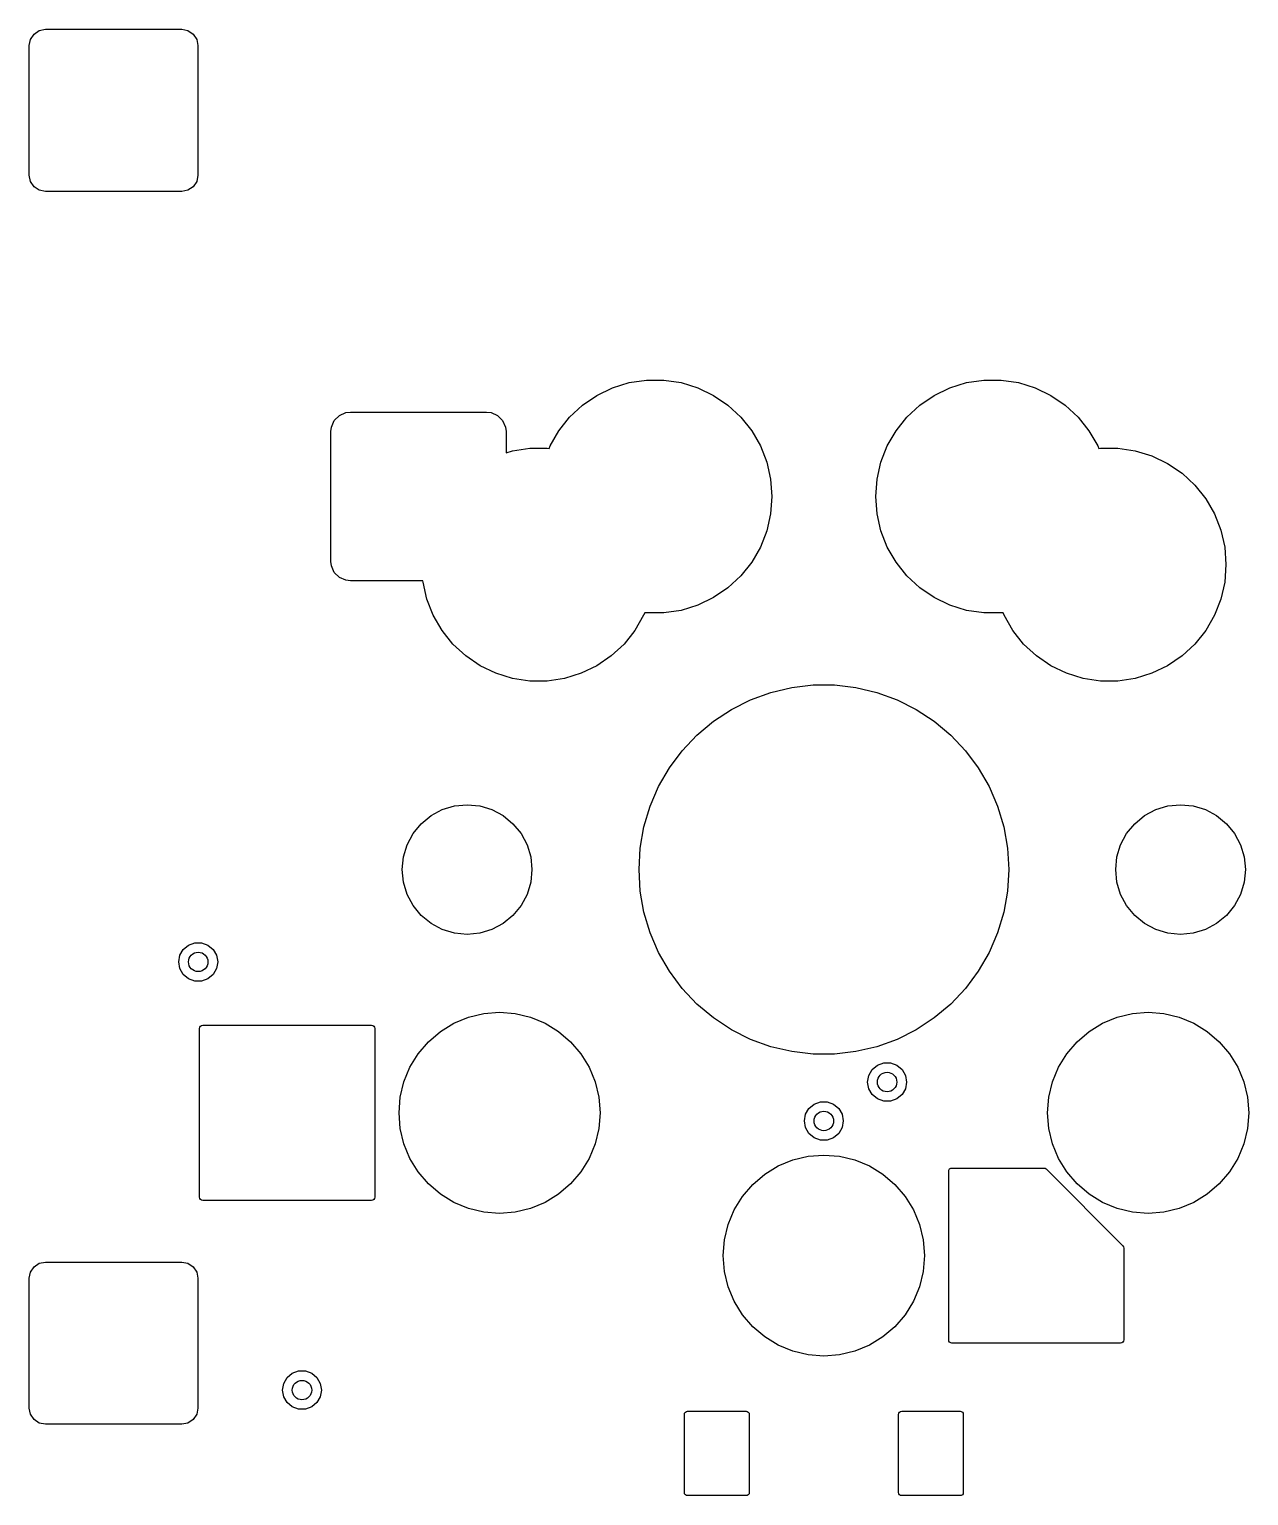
# Model space of a CAD drawing. Extents: x 2.57 to 8.57, y -5.78 to -1.88.
# Drawn here: x 5.623 to 6.363, y -2.834 to -1.945 of the extents above; entities that cross this region are included whole.
import ezdxf

# ---------------------------------------------------------------- set-up
doc = ezdxf.new("R2010")
doc.units = 0
doc.header["$MEASUREMENT"] = 0
doc.layers.add('BLACK', color=7, linetype='CONTINUOUS')

msp = doc.modelspace()

# ---------------------------------------------------------------- linework, layer by layer
at = {"layer": 'BLACK', "linetype": 'CONTINUOUS'}
for p, q in [((5.62398, -1.95068), (5.62611, -1.94748)), ((5.62611, -1.94748), (5.6293, -1.94535)), ((5.6293, -1.94535), (5.63307, -1.9446)), ((5.63307, -1.9446), (5.71575, -1.9446)), ((5.71575, -1.9446), (5.71951, -1.94535)), ((5.71951, -1.94535), (5.72271, -1.94748)), ((5.72271, -1.94748), (5.72484, -1.95068)), ((5.62323, -1.95444), (5.62398, -1.95068)), ((5.62323, -2.03318), (5.62323, -1.95444)), ((5.72484, -1.95068), (5.72559, -1.95444)), ((5.72559, -1.95444), (5.72559, -2.03318)), ((5.62398, -2.03695), (5.62323, -2.03318)), ((5.62611, -2.04014), (5.62398, -2.03695)), ((5.72484, -2.03695), (5.72271, -2.04014)), ((5.72559, -2.03318), (5.72484, -2.03695)), ((5.6293, -2.04228), (5.62611, -2.04014)), ((5.63307, -2.04303), (5.6293, -2.04228)), ((5.71575, -2.04303), (5.63307, -2.04303)), ((5.71951, -2.04228), (5.71575, -2.04303)), ((5.72271, -2.04014), (5.71951, -2.04228)), ((5.96772, -2.16669), (5.97726, -2.1621)), ((5.97726, -2.1621), (5.98738, -2.15898)), ((5.98738, -2.15898), (5.99785, -2.1574)), ((5.99785, -2.1574), (6.00845, -2.1574)), ((6.00845, -2.1574), (6.01892, -2.15898)), ((6.01892, -2.15898), (6.02904, -2.1621)), ((6.02904, -2.1621), (6.03858, -2.16669)), ((6.17244, -2.16669), (6.18198, -2.1621)), ((6.18198, -2.1621), (6.1921, -2.15898)), ((6.1921, -2.15898), (6.20258, -2.1574)), ((6.20258, -2.1574), (6.21317, -2.1574)), ((6.21317, -2.1574), (6.22364, -2.15898)), ((6.22364, -2.15898), (6.23376, -2.1621)), ((6.23376, -2.1621), (6.24331, -2.16669)), ((5.95897, -2.17266), (5.96772, -2.16669)), ((6.03858, -2.16669), (6.04733, -2.17266)), ((6.16369, -2.17266), (6.17244, -2.16669)), ((6.24331, -2.16669), (6.25206, -2.17266)), ((5.80837, -2.18202), (5.81144, -2.17895)), ((5.81144, -2.17895), (5.81541, -2.1772)), ((5.81541, -2.1772), (5.81811, -2.17688)), ((5.81811, -2.17688), (5.90079, -2.17688)), ((5.90079, -2.17688), (5.90349, -2.1772)), ((5.90349, -2.1772), (5.90746, -2.17895)), ((5.90746, -2.17895), (5.91053, -2.18202)), ((5.9446, -2.18814), (5.9512, -2.17986)), ((5.9512, -2.17986), (5.95897, -2.17266)), ((6.04733, -2.17266), (6.0551, -2.17986)), ((6.0551, -2.17986), (6.0617, -2.18814)), ((6.14932, -2.18814), (6.15593, -2.17986)), ((6.15593, -2.17986), (6.16369, -2.17266)), ((6.25206, -2.17266), (6.25982, -2.17986)), ((6.25982, -2.17986), (6.26643, -2.18814)), ((5.8063, -2.18869), (5.80661, -2.18599)), ((5.8063, -2.26743), (5.8063, -2.18869)), ((5.80661, -2.18599), (5.80837, -2.18202)), ((5.91053, -2.18202), (5.91228, -2.18599)), ((5.91228, -2.18599), (5.9126, -2.18869)), ((5.9126, -2.18869), (5.9126, -2.20152)), ((5.9393, -2.19732), (5.9446, -2.18814)), ((6.0617, -2.18814), (6.067, -2.19732)), ((6.14403, -2.19732), (6.14932, -2.18814)), ((6.26643, -2.18814), (6.27172, -2.19732)), ((5.93868, -2.1989), (5.9393, -2.19732)), ((6.067, -2.19732), (6.07087, -2.20718)), ((6.14016, -2.20718), (6.14403, -2.19732)), ((6.27172, -2.19732), (6.27234, -2.1989)), ((5.9126, -2.20152), (5.91651, -2.20031)), ((5.91651, -2.20031), (5.92699, -2.19874)), ((5.92699, -2.19874), (5.93758, -2.19874)), ((5.93758, -2.19874), (5.93868, -2.1989)), ((6.27234, -2.1989), (6.27344, -2.19874)), ((6.27344, -2.19874), (6.28404, -2.19874)), ((6.28404, -2.19874), (6.29451, -2.20031)), ((6.29451, -2.20031), (6.30463, -2.20344)), ((6.30463, -2.20344), (6.31417, -2.20803)), ((6.07087, -2.20718), (6.07322, -2.2175)), ((6.1378, -2.2175), (6.14016, -2.20718)), ((6.31417, -2.20803), (6.32292, -2.214)), ((6.32292, -2.214), (6.33069, -2.2212)), ((6.07322, -2.2175), (6.07402, -2.22806)), ((6.13701, -2.22806), (6.1378, -2.2175)), ((6.33069, -2.2212), (6.33729, -2.22948)), ((6.07402, -2.22806), (6.07322, -2.23863)), ((6.1378, -2.23863), (6.13701, -2.22806)), ((6.33729, -2.22948), (6.34259, -2.23866)), ((6.07322, -2.23863), (6.07087, -2.24895)), ((6.14016, -2.24895), (6.1378, -2.23863)), ((6.34259, -2.23866), (6.34646, -2.24852)), ((6.07087, -2.24895), (6.067, -2.25881)), ((6.14403, -2.25881), (6.14016, -2.24895)), ((6.34646, -2.24852), (6.34881, -2.25884)), ((6.067, -2.25881), (6.0617, -2.26799)), ((6.14932, -2.26799), (6.14403, -2.25881)), ((6.34881, -2.25884), (6.34961, -2.2694)), ((5.80661, -2.27014), (5.8063, -2.26743)), ((6.0617, -2.26799), (6.0551, -2.27627)), ((6.15593, -2.27627), (6.14932, -2.26799)), ((5.80837, -2.27411), (5.80661, -2.27014)), ((5.81144, -2.27718), (5.80837, -2.27411)), ((5.81541, -2.27893), (5.81144, -2.27718)), ((6.0551, -2.27627), (6.04733, -2.28347)), ((6.16369, -2.28347), (6.15593, -2.27627)), ((6.34961, -2.2694), (6.34881, -2.27997)), ((5.81811, -2.27925), (5.81541, -2.27893)), ((5.86215, -2.27925), (5.81811, -2.27925)), ((5.86221, -2.27997), (5.86215, -2.27925)), ((5.86457, -2.29029), (5.86221, -2.27997)), ((6.04733, -2.28347), (6.03858, -2.28944)), ((6.17244, -2.28944), (6.16369, -2.28347)), ((6.34881, -2.27997), (6.34646, -2.29029)), ((5.86844, -2.30015), (5.86457, -2.29029)), ((6.02904, -2.29403), (6.01892, -2.29715)), ((6.03858, -2.28944), (6.02904, -2.29403)), ((6.18198, -2.29403), (6.17244, -2.28944)), ((6.1921, -2.29715), (6.18198, -2.29403)), ((6.34646, -2.29029), (6.34259, -2.30015)), ((5.87373, -2.30932), (5.86844, -2.30015)), ((5.99613, -2.30015), (5.99084, -2.30932)), ((5.99675, -2.29857), (5.99613, -2.30015)), ((5.99785, -2.29873), (5.99675, -2.29857)), ((6.00845, -2.29873), (5.99785, -2.29873)), ((6.01892, -2.29715), (6.00845, -2.29873)), ((6.20258, -2.29873), (6.1921, -2.29715)), ((6.21317, -2.29873), (6.20258, -2.29873)), ((6.21427, -2.29857), (6.21317, -2.29873)), ((6.21489, -2.30015), (6.21427, -2.29857)), ((6.22019, -2.30932), (6.21489, -2.30015)), ((6.34259, -2.30015), (6.33729, -2.30932)), ((5.88033, -2.3176), (5.87373, -2.30932)), ((5.99084, -2.30932), (5.98423, -2.3176)), ((6.22679, -2.3176), (6.22019, -2.30932)), ((6.33729, -2.30932), (6.33069, -2.3176)), ((5.8881, -2.32481), (5.88033, -2.3176)), ((5.98423, -2.3176), (5.97647, -2.32481)), ((6.23456, -2.32481), (6.22679, -2.3176)), ((6.33069, -2.3176), (6.32292, -2.32481)), ((5.89685, -2.33078), (5.8881, -2.32481)), ((5.90639, -2.33537), (5.89685, -2.33078)), ((5.96772, -2.33078), (5.95817, -2.33537)), ((5.97647, -2.32481), (5.96772, -2.33078)), ((6.24331, -2.33078), (6.23456, -2.32481)), ((6.25285, -2.33537), (6.24331, -2.33078)), ((6.31417, -2.33078), (6.30463, -2.33537)), ((6.32292, -2.32481), (6.31417, -2.33078)), ((5.91651, -2.33849), (5.90639, -2.33537)), ((5.92699, -2.34007), (5.91651, -2.33849)), ((5.93758, -2.34007), (5.92699, -2.34007)), ((5.94805, -2.33849), (5.93758, -2.34007)), ((5.95817, -2.33537), (5.94805, -2.33849)), ((6.26297, -2.33849), (6.25285, -2.33537)), ((6.27344, -2.34007), (6.26297, -2.33849)), ((6.28404, -2.34007), (6.27344, -2.34007)), ((6.29451, -2.33849), (6.28404, -2.34007)), ((6.30463, -2.33537), (6.29451, -2.33849)), ((6.06107, -2.35141), (6.07333, -2.34695)), ((6.07333, -2.34695), (6.08603, -2.34394)), ((6.08603, -2.34394), (6.09899, -2.34243)), ((6.09899, -2.34243), (6.11204, -2.34243)), ((6.11204, -2.34243), (6.125, -2.34394)), ((6.125, -2.34394), (6.13769, -2.34695)), ((6.13769, -2.34695), (6.14995, -2.35141)), ((6.03851, -2.36444), (6.04941, -2.35727)), ((6.04941, -2.35727), (6.06107, -2.35141)), ((6.14995, -2.35141), (6.16161, -2.35727)), ((6.16161, -2.35727), (6.17252, -2.36444)), ((6.02851, -2.37283), (6.03851, -2.36444)), ((6.17252, -2.36444), (6.18251, -2.37283)), ((6.01956, -2.38232), (6.02851, -2.37283)), ((6.18251, -2.37283), (6.19147, -2.38232)), ((6.01177, -2.39279), (6.01956, -2.38232)), ((6.19147, -2.38232), (6.19926, -2.39279)), ((6.00524, -2.40409), (6.01177, -2.39279)), ((6.19926, -2.39279), (6.20578, -2.40409)), ((6.00007, -2.41607), (6.00524, -2.40409)), ((6.20578, -2.40409), (6.21095, -2.41607)), ((5.8671, -2.42171), (5.87391, -2.41807)), ((5.87391, -2.41807), (5.8813, -2.41583)), ((5.8813, -2.41583), (5.88898, -2.41507)), ((5.88898, -2.41507), (5.89666, -2.41583)), ((5.89666, -2.41583), (5.90404, -2.41807)), ((5.90404, -2.41807), (5.91085, -2.42171)), ((5.99633, -2.42857), (6.00007, -2.41607)), ((6.21095, -2.41607), (6.21469, -2.42857)), ((6.30017, -2.42171), (6.30698, -2.41807)), ((6.30698, -2.41807), (6.31437, -2.41583)), ((6.31437, -2.41583), (6.32205, -2.41507)), ((6.32205, -2.41507), (6.32973, -2.41583)), ((6.32973, -2.41583), (6.33711, -2.41807)), ((6.33711, -2.41807), (6.34392, -2.42171)), ((5.85624, -2.43257), (5.86114, -2.4266)), ((5.86114, -2.4266), (5.8671, -2.42171)), ((5.91085, -2.42171), (5.91682, -2.4266)), ((5.91682, -2.4266), (5.92171, -2.43257)), ((5.99407, -2.44142), (5.99633, -2.42857)), ((6.21469, -2.42857), (6.21696, -2.44142)), ((6.28931, -2.43257), (6.29421, -2.4266)), ((6.29421, -2.4266), (6.30017, -2.42171)), ((6.34392, -2.42171), (6.34989, -2.4266)), ((6.34989, -2.4266), (6.35478, -2.43257)), ((5.8526, -2.43938), (5.85624, -2.43257)), ((5.92171, -2.43257), (5.92535, -2.43938)), ((6.28567, -2.43938), (6.28931, -2.43257)), ((6.35478, -2.43257), (6.35842, -2.43938)), ((5.84961, -2.45444), (5.85036, -2.44676)), ((5.85036, -2.44676), (5.8526, -2.43938)), ((5.92535, -2.43938), (5.92759, -2.44676)), ((5.92759, -2.44676), (5.92835, -2.45444)), ((5.99331, -2.45444), (5.99407, -2.44142)), ((6.21696, -2.44142), (6.21772, -2.45444)), ((6.28268, -2.45444), (6.28343, -2.44676)), ((6.28343, -2.44676), (6.28567, -2.43938)), ((6.35842, -2.43938), (6.36066, -2.44676)), ((6.36066, -2.44676), (6.36142, -2.45444)), ((5.85036, -2.46212), (5.84961, -2.45444)), ((5.92835, -2.45444), (5.92759, -2.46212)), ((5.99407, -2.46747), (5.99331, -2.45444)), ((6.21772, -2.45444), (6.21696, -2.46747)), ((6.28343, -2.46212), (6.28268, -2.45444)), ((6.36142, -2.45444), (6.36066, -2.46212)), ((5.8526, -2.46951), (5.85036, -2.46212)), ((5.92759, -2.46212), (5.92535, -2.46951)), ((6.28567, -2.46951), (6.28343, -2.46212)), ((6.36066, -2.46212), (6.35842, -2.46951)), ((5.85624, -2.47632), (5.8526, -2.46951)), ((5.92535, -2.46951), (5.92171, -2.47632)), ((5.99633, -2.48032), (5.99407, -2.46747)), ((6.21696, -2.46747), (6.21469, -2.48032)), ((6.28931, -2.47632), (6.28567, -2.46951)), ((6.35842, -2.46951), (6.35478, -2.47632)), ((5.86114, -2.48228), (5.85624, -2.47632)), ((5.8671, -2.48718), (5.86114, -2.48228)), ((5.91682, -2.48228), (5.91085, -2.48718)), ((5.92171, -2.47632), (5.91682, -2.48228)), ((6.00007, -2.49282), (5.99633, -2.48032)), ((6.21469, -2.48032), (6.21095, -2.49282)), ((6.29421, -2.48228), (6.28931, -2.47632)), ((6.30017, -2.48718), (6.29421, -2.48228)), ((6.34989, -2.48228), (6.34392, -2.48718)), ((6.35478, -2.47632), (6.34989, -2.48228)), ((5.87391, -2.49082), (5.8671, -2.48718)), ((5.8813, -2.49306), (5.87391, -2.49082)), ((5.90404, -2.49082), (5.89666, -2.49306)), ((5.91085, -2.48718), (5.90404, -2.49082)), ((6.30698, -2.49082), (6.30017, -2.48718)), ((6.31437, -2.49306), (6.30698, -2.49082)), ((6.33711, -2.49082), (6.32973, -2.49306)), ((6.34392, -2.48718), (6.33711, -2.49082)), ((5.71984, -2.50024), (5.7237, -2.49884)), ((5.7237, -2.49884), (5.7278, -2.49884)), ((5.7278, -2.49884), (5.73165, -2.50024)), ((5.88898, -2.49381), (5.8813, -2.49306)), ((5.89666, -2.49306), (5.88898, -2.49381)), ((6.00524, -2.5048), (6.00007, -2.49282)), ((6.21095, -2.49282), (6.20578, -2.5048)), ((6.32205, -2.49381), (6.31437, -2.49306)), ((6.32973, -2.49306), (6.32205, -2.49381)), ((5.71394, -2.51047), (5.71465, -2.50643)), ((5.71465, -2.50643), (5.7167, -2.50288)), ((5.7167, -2.50288), (5.71984, -2.50024)), ((5.73165, -2.50024), (5.7348, -2.50288)), ((5.7348, -2.50288), (5.73685, -2.50643)), ((5.73685, -2.50643), (5.73756, -2.51047)), ((6.01177, -2.5161), (6.00524, -2.5048)), ((6.20578, -2.5048), (6.19926, -2.5161)), ((5.71465, -2.51451), (5.71394, -2.51047)), ((5.7167, -2.51806), (5.71465, -2.51451)), ((5.73685, -2.51451), (5.7348, -2.51806)), ((5.73756, -2.51047), (5.73685, -2.51451)), ((6.01956, -2.52657), (6.01177, -2.5161)), ((6.19926, -2.5161), (6.19147, -2.52657)), ((5.71984, -2.5207), (5.7167, -2.51806)), ((5.7237, -2.5221), (5.71984, -2.5207)), ((5.7278, -2.5221), (5.7237, -2.5221)), ((5.73165, -2.5207), (5.7278, -2.5221)), ((5.7348, -2.51806), (5.73165, -2.5207)), ((6.02851, -2.53606), (6.01956, -2.52657)), ((6.19147, -2.52657), (6.18251, -2.53606)), ((5.88096, -2.54771), (5.8898, -2.54404)), ((5.8898, -2.54404), (5.89912, -2.54181)), ((5.89912, -2.54181), (5.90866, -2.54106)), ((5.90866, -2.54106), (5.91821, -2.54181)), ((5.91821, -2.54181), (5.92752, -2.54404)), ((5.92752, -2.54404), (5.93637, -2.54771)), ((6.03851, -2.54444), (6.02851, -2.53606)), ((6.04941, -2.55161), (6.03851, -2.54444)), ((6.17252, -2.54444), (6.16161, -2.55161)), ((6.18251, -2.53606), (6.17252, -2.54444)), ((6.27466, -2.54771), (6.2835, -2.54404)), ((6.2835, -2.54404), (6.29282, -2.54181)), ((6.29282, -2.54181), (6.30236, -2.54106)), ((6.30236, -2.54106), (6.31191, -2.54181)), ((6.31191, -2.54181), (6.32122, -2.54404)), ((6.32122, -2.54404), (6.33007, -2.54771)), ((5.72657, -2.5509), (5.72672, -2.55015)), ((5.72657, -2.65326), (5.72657, -2.5509)), ((5.72672, -2.55015), (5.72715, -2.54951)), ((5.72715, -2.54951), (5.72779, -2.54908)), ((5.72779, -2.54908), (5.72854, -2.54893)), ((5.72854, -2.54893), (5.83091, -2.54893)), ((5.83091, -2.54893), (5.83166, -2.54908)), ((5.83166, -2.54908), (5.8323, -2.54951)), ((5.8323, -2.54951), (5.83272, -2.55015)), ((5.83272, -2.55015), (5.83287, -2.5509)), ((5.83287, -2.5509), (5.83287, -2.65326)), ((5.86551, -2.55893), (5.87279, -2.55271)), ((5.87279, -2.55271), (5.88096, -2.54771)), ((5.93637, -2.54771), (5.94453, -2.55271)), ((5.94453, -2.55271), (5.95181, -2.55893)), ((6.06107, -2.55747), (6.04941, -2.55161)), ((6.16161, -2.55161), (6.14995, -2.55747)), ((6.25921, -2.55893), (6.26649, -2.55271)), ((6.26649, -2.55271), (6.27466, -2.54771)), ((6.33007, -2.54771), (6.33823, -2.55271)), ((6.33823, -2.55271), (6.34551, -2.55893)), ((5.85929, -2.56621), (5.86551, -2.55893)), ((5.95181, -2.55893), (5.95803, -2.56621)), ((6.07333, -2.56193), (6.06107, -2.55747)), ((6.08603, -2.56494), (6.07333, -2.56193)), ((6.13769, -2.56193), (6.125, -2.56494)), ((6.14995, -2.55747), (6.13769, -2.56193)), ((6.25299, -2.56621), (6.25921, -2.55893)), ((6.34551, -2.55893), (6.35173, -2.56621)), ((5.85429, -2.57438), (5.85929, -2.56621)), ((5.95803, -2.56621), (5.96303, -2.57438)), ((6.09899, -2.56646), (6.08603, -2.56494)), ((6.11204, -2.56646), (6.09899, -2.56646)), ((6.125, -2.56494), (6.11204, -2.56646)), ((6.24799, -2.57438), (6.25299, -2.56621)), ((6.35173, -2.56621), (6.35673, -2.57438)), ((5.85062, -2.58322), (5.85429, -2.57438)), ((5.96303, -2.57438), (5.9667, -2.58322)), ((6.13209, -2.58338), (6.1328, -2.57934)), ((6.1328, -2.57934), (6.13485, -2.57579)), ((6.13485, -2.57579), (6.13799, -2.57315)), ((6.13799, -2.57315), (6.14185, -2.57175)), ((6.14185, -2.57175), (6.14595, -2.57175)), ((6.14595, -2.57175), (6.1498, -2.57315)), ((6.1498, -2.57315), (6.15295, -2.57579)), ((6.15295, -2.57579), (6.155, -2.57934)), ((6.155, -2.57934), (6.15571, -2.58338)), ((6.24433, -2.58322), (6.24799, -2.57438)), ((6.35673, -2.57438), (6.3604, -2.58322)), ((5.84839, -2.59253), (5.85062, -2.58322)), ((5.9667, -2.58322), (5.96893, -2.59253)), ((6.1328, -2.58742), (6.13209, -2.58338)), ((6.13485, -2.59097), (6.1328, -2.58742)), ((6.155, -2.58742), (6.15295, -2.59097)), ((6.15571, -2.58338), (6.155, -2.58742)), ((6.24209, -2.59253), (6.24433, -2.58322)), ((6.3604, -2.58322), (6.36263, -2.59253)), ((5.84764, -2.60208), (5.84839, -2.59253)), ((5.96893, -2.59253), (5.96969, -2.60208)), ((6.09646, -2.59941), (6.09961, -2.59677)), ((6.09961, -2.59677), (6.10346, -2.59537)), ((6.10346, -2.59537), (6.10756, -2.59537)), ((6.10756, -2.59537), (6.11142, -2.59677)), ((6.11142, -2.59677), (6.11456, -2.59941)), ((6.13799, -2.59361), (6.13485, -2.59097)), ((6.14185, -2.59501), (6.13799, -2.59361)), ((6.14595, -2.59501), (6.14185, -2.59501)), ((6.1498, -2.59361), (6.14595, -2.59501)), ((6.15295, -2.59097), (6.1498, -2.59361)), ((6.24134, -2.60208), (6.24209, -2.59253)), ((6.36263, -2.59253), (6.36339, -2.60208)), ((5.84839, -2.61163), (5.84764, -2.60208)), ((5.96969, -2.60208), (5.96893, -2.61163)), ((6.0937, -2.607), (6.09441, -2.60296)), ((6.09441, -2.61104), (6.0937, -2.607)), ((6.09441, -2.60296), (6.09646, -2.59941)), ((6.11456, -2.59941), (6.11661, -2.60296)), ((6.11661, -2.60296), (6.11732, -2.607)), ((6.11732, -2.607), (6.11661, -2.61104)), ((6.24209, -2.61163), (6.24134, -2.60208)), ((6.36339, -2.60208), (6.36263, -2.61163)), ((5.85062, -2.62094), (5.84839, -2.61163)), ((5.96893, -2.61163), (5.9667, -2.62094)), ((6.09646, -2.61459), (6.09441, -2.61104)), ((6.09961, -2.61723), (6.09646, -2.61459)), ((6.11456, -2.61459), (6.11142, -2.61723)), ((6.11661, -2.61104), (6.11456, -2.61459)), ((6.24433, -2.62094), (6.24209, -2.61163)), ((6.36263, -2.61163), (6.3604, -2.62094)), ((5.85429, -2.62978), (5.85062, -2.62094)), ((5.9667, -2.62094), (5.96303, -2.62978)), ((6.10346, -2.61863), (6.09961, -2.61723)), ((6.10756, -2.61863), (6.10346, -2.61863)), ((6.11142, -2.61723), (6.10756, -2.61863)), ((6.24799, -2.62978), (6.24433, -2.62094)), ((6.3604, -2.62094), (6.35673, -2.62978)), ((5.85929, -2.63795), (5.85429, -2.62978)), ((5.96303, -2.62978), (5.95803, -2.63795)), ((6.07781, -2.63432), (6.08665, -2.63066)), ((6.08665, -2.63066), (6.09597, -2.62842)), ((6.09597, -2.62842), (6.10551, -2.62767)), ((6.10551, -2.62767), (6.11506, -2.62842)), ((6.11506, -2.62842), (6.12437, -2.63066)), ((6.12437, -2.63066), (6.13322, -2.63432)), ((6.25299, -2.63795), (6.24799, -2.62978)), ((6.35673, -2.62978), (6.35173, -2.63795)), ((5.86551, -2.64523), (5.85929, -2.63795)), ((5.95803, -2.63795), (5.95181, -2.64523)), ((6.06236, -2.64554), (6.06964, -2.63933)), ((6.06964, -2.63933), (6.07781, -2.63432)), ((6.13322, -2.63432), (6.14138, -2.63933)), ((6.14138, -2.63933), (6.14866, -2.64554)), ((6.1813, -2.63751), (6.18145, -2.63676)), ((6.1813, -2.73988), (6.1813, -2.63751)), ((6.18145, -2.63676), (6.18188, -2.63612)), ((6.18188, -2.63612), (6.18251, -2.63569)), ((6.18251, -2.63569), (6.18327, -2.63555)), ((6.18327, -2.63555), (6.23906, -2.63555)), ((6.23906, -2.63555), (6.23981, -2.63569)), ((6.23981, -2.63569), (6.24045, -2.63612)), ((6.24045, -2.63612), (6.28702, -2.6827)), ((6.25921, -2.64523), (6.25299, -2.63795)), ((6.35173, -2.63795), (6.34551, -2.64523)), ((5.87279, -2.65145), (5.86551, -2.64523)), ((5.88096, -2.65645), (5.87279, -2.65145)), ((5.94453, -2.65145), (5.93637, -2.65645)), ((5.95181, -2.64523), (5.94453, -2.65145)), ((6.05614, -2.65283), (6.06236, -2.64554)), ((6.14866, -2.64554), (6.15488, -2.65283)), ((6.26649, -2.65145), (6.25921, -2.64523)), ((6.27466, -2.65645), (6.26649, -2.65145)), ((6.33823, -2.65145), (6.33007, -2.65645)), ((6.34551, -2.64523), (6.33823, -2.65145)), ((5.72672, -2.65401), (5.72657, -2.65326)), ((5.72715, -2.65465), (5.72672, -2.65401)), ((5.72779, -2.65508), (5.72715, -2.65465)), ((5.72854, -2.65523), (5.72779, -2.65508)), ((5.83091, -2.65523), (5.72854, -2.65523)), ((5.83166, -2.65508), (5.83091, -2.65523)), ((5.8323, -2.65465), (5.83166, -2.65508)), ((5.83272, -2.65401), (5.8323, -2.65465)), ((5.83287, -2.65326), (5.83272, -2.65401)), ((5.8898, -2.66012), (5.88096, -2.65645)), ((5.89912, -2.66235), (5.8898, -2.66012)), ((5.92752, -2.66012), (5.91821, -2.66235)), ((5.93637, -2.65645), (5.92752, -2.66012)), ((6.05114, -2.66099), (6.05614, -2.65283)), ((6.15488, -2.65283), (6.15988, -2.66099)), ((6.2835, -2.66012), (6.27466, -2.65645)), ((6.29282, -2.66235), (6.2835, -2.66012)), ((6.32122, -2.66012), (6.31191, -2.66235)), ((6.33007, -2.65645), (6.32122, -2.66012)), ((5.90866, -2.6631), (5.89912, -2.66235)), ((5.91821, -2.66235), (5.90866, -2.6631)), ((6.04747, -2.66984), (6.05114, -2.66099)), ((6.15988, -2.66099), (6.16355, -2.66984)), ((6.30236, -2.6631), (6.29282, -2.66235)), ((6.31191, -2.66235), (6.30236, -2.6631)), ((6.04524, -2.67915), (6.04747, -2.66984)), ((6.16355, -2.66984), (6.16578, -2.67915)), ((6.04449, -2.68869), (6.04524, -2.67915)), ((6.16578, -2.67915), (6.16654, -2.68869)), ((6.28702, -2.6827), (6.28745, -2.68334)), ((6.28745, -2.68334), (6.2876, -2.68409)), ((6.2876, -2.68409), (6.2876, -2.73988)), ((5.62398, -2.69871), (5.62611, -2.69551)), ((5.62611, -2.69551), (5.6293, -2.69338)), ((5.6293, -2.69338), (5.63307, -2.69263)), ((5.63307, -2.69263), (5.71575, -2.69263)), ((5.71575, -2.69263), (5.71951, -2.69338)), ((5.71951, -2.69338), (5.72271, -2.69551)), ((5.72271, -2.69551), (5.72484, -2.69871)), ((6.04524, -2.69824), (6.04449, -2.68869)), ((6.16654, -2.68869), (6.16578, -2.69824)), ((5.62323, -2.70247), (5.62398, -2.69871)), ((5.62323, -2.78121), (5.62323, -2.70247)), ((5.72484, -2.69871), (5.72559, -2.70247)), ((5.72559, -2.70247), (5.72559, -2.78121)), ((6.04747, -2.70755), (6.04524, -2.69824)), ((6.16578, -2.69824), (6.16355, -2.70755)), ((6.05114, -2.7164), (6.04747, -2.70755)), ((6.16355, -2.70755), (6.15988, -2.7164)), ((6.05614, -2.72456), (6.05114, -2.7164)), ((6.15988, -2.7164), (6.15488, -2.72456)), ((6.06236, -2.73184), (6.05614, -2.72456)), ((6.15488, -2.72456), (6.14866, -2.73184)), ((6.06964, -2.73806), (6.06236, -2.73184)), ((6.07781, -2.74307), (6.06964, -2.73806)), ((6.14138, -2.73806), (6.13322, -2.74307)), ((6.14866, -2.73184), (6.14138, -2.73806)), ((6.18145, -2.74063), (6.1813, -2.73988)), ((6.2876, -2.73988), (6.28745, -2.74063)), ((6.08665, -2.74673), (6.07781, -2.74307)), ((6.09597, -2.74897), (6.08665, -2.74673)), ((6.10551, -2.74972), (6.09597, -2.74897)), ((6.11506, -2.74897), (6.10551, -2.74972)), ((6.12437, -2.74673), (6.11506, -2.74897)), ((6.13322, -2.74307), (6.12437, -2.74673)), ((6.18188, -2.74127), (6.18145, -2.74063)), ((6.18251, -2.74169), (6.18188, -2.74127)), ((6.18327, -2.74184), (6.18251, -2.74169)), ((6.28563, -2.74184), (6.18327, -2.74184)), ((6.28638, -2.74169), (6.28563, -2.74184)), ((6.28702, -2.74127), (6.28638, -2.74169)), ((6.28745, -2.74063), (6.28702, -2.74127)), ((5.77693, -2.77031), (5.77764, -2.76627)), ((5.77764, -2.76627), (5.77969, -2.76272)), ((5.77969, -2.76272), (5.78284, -2.76009)), ((5.78284, -2.76009), (5.78669, -2.75868)), ((5.78669, -2.75868), (5.79079, -2.75868)), ((5.79079, -2.75868), (5.79465, -2.76009)), ((5.79465, -2.76009), (5.79779, -2.76272)), ((5.79779, -2.76272), (5.79984, -2.76627)), ((5.79984, -2.76627), (5.80055, -2.77031)), ((5.77764, -2.77435), (5.77693, -2.77031)), ((5.77969, -2.77791), (5.77764, -2.77435)), ((5.79984, -2.77435), (5.79779, -2.77791)), ((5.80055, -2.77031), (5.79984, -2.77435)), ((5.62398, -2.78498), (5.62323, -2.78121)), ((5.72559, -2.78121), (5.72484, -2.78498)), ((5.78284, -2.78054), (5.77969, -2.77791)), ((5.78669, -2.78195), (5.78284, -2.78054)), ((5.79079, -2.78195), (5.78669, -2.78195)), ((5.79465, -2.78054), (5.79079, -2.78195)), ((5.79779, -2.77791), (5.79465, -2.78054)), ((6.02087, -2.78515), (6.02102, -2.7844)), ((6.02102, -2.7844), (6.02144, -2.78376)), ((6.02144, -2.78376), (6.02208, -2.78333)), ((6.02208, -2.78333), (6.02283, -2.78318)), ((6.02283, -2.78318), (6.05827, -2.78318)), ((6.05827, -2.78318), (6.05902, -2.78333)), ((6.05902, -2.78333), (6.05966, -2.78376)), ((6.05966, -2.78376), (6.06009, -2.7844)), ((6.06009, -2.7844), (6.06024, -2.78515)), ((6.15079, -2.78515), (6.15094, -2.7844)), ((6.15094, -2.7844), (6.15136, -2.78376)), ((6.15136, -2.78376), (6.152, -2.78333)), ((6.152, -2.78333), (6.15276, -2.78318)), ((6.15276, -2.78318), (6.18819, -2.78318)), ((6.18819, -2.78318), (6.18894, -2.78333)), ((6.18894, -2.78333), (6.18958, -2.78376)), ((6.18958, -2.78376), (6.19001, -2.7844)), ((6.19001, -2.7844), (6.19016, -2.78515)), ((5.62611, -2.78817), (5.62398, -2.78498)), ((5.6293, -2.79031), (5.62611, -2.78817)), ((5.63307, -2.79106), (5.6293, -2.79031)), ((5.71575, -2.79106), (5.63307, -2.79106)), ((5.71951, -2.79031), (5.71575, -2.79106)), ((5.72271, -2.78817), (5.71951, -2.79031)), ((5.72484, -2.78498), (5.72271, -2.78817)), ((6.02087, -2.8324), (6.02087, -2.78515)), ((6.06024, -2.78515), (6.06024, -2.8324)), ((6.15079, -2.8324), (6.15079, -2.78515)), ((6.19016, -2.78515), (6.19016, -2.8324)), ((6.02102, -2.83315), (6.02087, -2.8324)), ((6.02144, -2.83379), (6.02102, -2.83315)), ((6.02208, -2.83421), (6.02144, -2.83379)), ((6.02283, -2.83436), (6.02208, -2.83421)), ((6.05827, -2.83436), (6.02283, -2.83436)), ((6.05902, -2.83421), (6.05827, -2.83436)), ((6.05966, -2.83379), (6.05902, -2.83421)), ((6.06009, -2.83315), (6.05966, -2.83379)), ((6.06024, -2.8324), (6.06009, -2.83315)), ((6.15094, -2.83315), (6.15079, -2.8324)), ((6.15136, -2.83379), (6.15094, -2.83315)), ((6.152, -2.83421), (6.15136, -2.83379)), ((6.15276, -2.83436), (6.152, -2.83421)), ((6.18819, -2.83436), (6.15276, -2.83436)), ((6.18894, -2.83421), (6.18819, -2.83436)), ((6.18958, -2.83379), (6.18894, -2.83421)), ((6.19001, -2.83315), (6.18958, -2.83379)), ((6.19016, -2.8324), (6.19001, -2.83315))]:
    msp.add_line(p, q, dxfattribs=at)
at = {"layer": 'BLACK'}
for centre in [(5.72575, -2.51047), (6.1439, -2.58338), (6.10551, -2.607), (5.78874, -2.77031)]:
    msp.add_circle(centre, 0.00591, dxfattribs=at)

doc.saveas('drawing.dxf')
